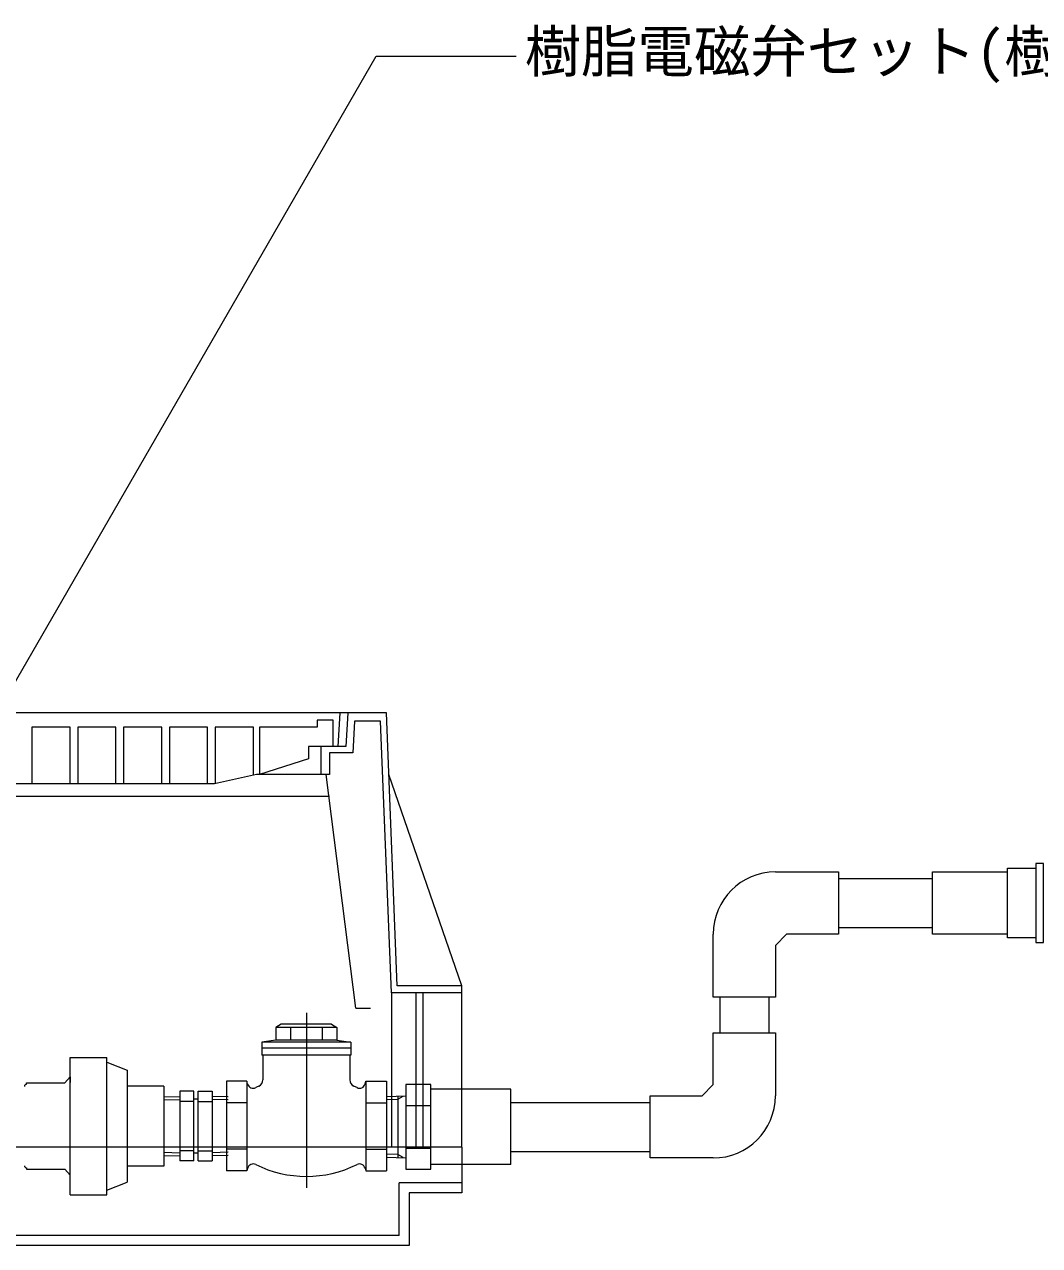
# Model space of a CAD drawing. Units: millimetres, scale not verified. Extents: x -82016 to 4150, y -1714 to 4021.
# Drawn here: x -1654 to -1114, y 2406 to 3055 of the extents above; entities that cross this region are included whole.
import ezdxf
from ezdxf.enums import TextEntityAlignment as Align

# ---------------------------------------------------------------- set-up
doc = ezdxf.new("R2010")
doc.units = ezdxf.units.MM
doc.header["$LTSCALE"] = 2
for name, color, linetype, lineweight in [('0-5_moji', 7, 'Continuous', 18), ('0-7_kansui2', 1, 'Continuous', 18), ('0-D__E-0_', 7, 'Continuous', 18)]:
    doc.layers.add(name, color=color, linetype=linetype, lineweight=lineweight)
doc.styles.add('ＭＳ ゴシック', font='')
doc.styles.get('ＭＳ ゴシック').set_extended_font_data('MS Gothic')

msp = doc.modelspace()

# ---------------------------------------------------------------- linework, layer by layer
at = {"layer": '0-5_moji', "color": 2}
msp.add_lwpolyline([(-1712.488, 2612.721), (-1466.771, 3038.316), (-1392.219, 3038.316)], dxfattribs=at)
at = {"layer": '0-7_kansui2', "color": 6}
for p, q in [((-1220.945, 2601.282), (-1170.945, 2601.282)), ((-1220.945, 2575.282), (-1170.945, 2575.282)), ((-1283.945, 2538.282), (-1283.945, 2519.282)), ((-1257.945, 2538.282), (-1257.945, 2519.282)), ((-1395.066, 2482.282), (-1320.945, 2482.282)), ((-1395.066, 2456.282), (-1320.945, 2456.282))]:
    msp.add_line(p, q, dxfattribs=at)
msp.add_lwpolyline([(-1111.945, 2609.282), (-1115.945, 2609.282), (-1115.945, 2567.282), (-1111.945, 2567.282)], close=True, dxfattribs=at)
for points in [[(-1254.445, 2604.782), (-1220.945, 2604.782), (-1220.945, 2571.782), (-1248.445, 2571.782), (-1254.445, 2565.782)], [(-1130.945, 2571.782), (-1170.945, 2571.782), (-1170.945, 2604.782), (-1130.945, 2604.782)], [(-1115.945, 2569.782), (-1130.945, 2569.782), (-1130.945, 2606.782), (-1115.945, 2606.782)], [(-1254.445, 2565.782), (-1254.445, 2538.282), (-1287.445, 2538.282), (-1287.445, 2571.782)], [(-1287.445, 2491.782), (-1287.445, 2519.282), (-1254.445, 2519.282), (-1254.445, 2485.782)], [(-1287.445, 2452.782), (-1320.945, 2452.782), (-1320.945, 2485.782), (-1293.445, 2485.782), (-1287.445, 2491.782)]]:
    msp.add_lwpolyline(points, dxfattribs=at)
for centre, start, end in [((-1254.445, 2571.782), 90, 180), ((-1287.445, 2485.782), 270, 360)]:
    msp.add_arc(centre, 33, start, end, dxfattribs=at)
at = {"layer": '0-D__E-0_', "lineweight": 20}
for p, q in [((-1486.028, 2689.404), (-1487.036, 2671.543)), ((-1481.789, 2689.404), (-1482.798, 2671.543)), ((-1482.798, 2671.543), (-1502.684, 2671.543)), ((-1496.047, 2671.543), (-1496.047, 2656.634)), ((-1477.558, 2532.345), (-1493.335, 2656.634)), ((-1491.597, 2644.941), (-1763.76, 2644.941)), ((-1421.131, 2540.542), (-1458.544, 2540.542)), ((-1458.544, 2540.542), (-1458.544, 2458.469)), ((-1445.53, 2540.542), (-1449.086, 2540.542)), ((-1445.53, 2540.542), (-1445.53, 2458.469)), ((-1441.88, 2540.542), (-1441.88, 2458.469)), ((-1477.558, 2532.345), (-1469.733, 2532.345)), ((-1503.812, 2529.885), (-1503.812, 2436.903)), ((-1517.182, 2523.808), (-1520.038, 2522.159)), ((-1520.038, 2522.159), (-1520.038, 2515.3)), ((-1487.586, 2522.159), (-1520.038, 2522.159)), ((-1490.442, 2523.808), (-1517.182, 2523.808)), ((-1512.233, 2522.159), (-1512.233, 2515.3)), ((-1495.391, 2522.159), (-1495.391, 2515.3)), ((-1490.442, 2523.808), (-1487.586, 2522.159)), ((-1487.586, 2522.159), (-1487.586, 2515.3)), ((-1520.038, 2515.3), (-1527.513, 2514.249)), ((-1527.513, 2514.249), (-1527.513, 2507.399)), ((-1480.111, 2514.249), (-1527.513, 2514.249)), ((-1487.586, 2515.3), (-1520.038, 2515.3)), ((-1487.586, 2515.3), (-1480.111, 2514.249)), ((-1480.111, 2514.249), (-1480.111, 2507.399)), ((-1629.425, 2433.257), (-1629.425, 2506.184)), ((-1629.425, 2506.184), (-1609.978, 2506.184)), ((-1609.978, 2433.257), (-1609.978, 2506.184)), ((-1480.111, 2511.046), (-1527.513, 2511.046)), ((-1480.111, 2507.399), (-1527.513, 2507.399)), ((-1526.905, 2507.399), (-1526.905, 2494.295)), ((-1480.718, 2507.399), (-1480.718, 2494.295)), ((-1609.978, 2503.753), (-1599.039, 2499.499)), ((-1599.039, 2499.499), (-1599.039, 2439.942)), ((-1652.614, 2492.692), (-1632.227, 2492.692)), ((-1652.614, 2491.946), (-1652.614, 2492.692)), ((-1546.352, 2493.543), (-1546.352, 2445.898)), ((-1535.413, 2493.543), (-1546.352, 2493.543)), ((-1535.028, 2492.103), (-1535.413, 2493.543)), ((-1472.596, 2492.103), (-1472.21, 2493.543)), ((-1472.21, 2493.543), (-1461.271, 2493.543)), ((-1461.271, 2493.543), (-1461.271, 2445.898)), ((-1579.591, 2490.991), (-1599.039, 2490.991)), ((-1579.591, 2490.991), (-1579.591, 2448.45)), ((-1563.696, 2488.256), (-1571.035, 2488.256)), ((-1571.035, 2488.256), (-1571.035, 2451.185)), ((-1563.696, 2451.185), (-1563.696, 2488.256)), ((-1561.265, 2488.256), (-1553.926, 2488.256)), ((-1561.265, 2451.185), (-1561.265, 2488.256)), ((-1553.926, 2488.256), (-1553.926, 2451.185)), ((-1450.976, 2491.737), (-1450.976, 2446.826)), ((-1437.606, 2491.737), (-1450.976, 2491.737)), ((-1437.606, 2446.826), (-1437.606, 2491.737)), ((-1395.066, 2489.337), (-1437.606, 2489.337)), ((-1395.066, 2449.227), (-1395.066, 2489.337)), ((-1579.591, 2485.301), (-1571.035, 2485.521)), ((-1579.591, 2483.664), (-1571.035, 2483.884)), ((-1563.696, 2482.827), (-1571.035, 2482.827)), ((-1561.265, 2484.081), (-1563.696, 2484.081)), ((-1561.265, 2482.827), (-1553.926, 2482.827)), ((-1545.37, 2485.301), (-1553.926, 2485.521)), ((-1545.37, 2483.664), (-1553.926, 2483.884)), ((-1535.413, 2482.001), (-1546.352, 2482.001)), ((-1472.21, 2482.001), (-1461.271, 2482.001)), ((-1450.976, 2485.654), (-1461.271, 2485.332)), ((-1461.271, 2483.776), (-1455.194, 2483.966)), ((-1455.194, 2483.966), (-1452.344, 2485.611)), ((-1455.194, 2485.522), (-1455.194, 2453.041)), ((-1437.606, 2480.51), (-1450.976, 2480.51)), ((-1421.131, 2458.469), (-2072.61, 2458.469)), ((-1579.591, 2455.776), (-1571.035, 2455.557)), ((-1579.591, 2454.139), (-1571.035, 2453.92)), ((-1563.696, 2456.614), (-1571.035, 2456.614)), ((-1561.265, 2455.36), (-1563.696, 2455.36)), ((-1561.265, 2456.614), (-1553.926, 2456.614)), ((-1545.37, 2455.776), (-1553.926, 2455.557)), ((-1545.37, 2454.139), (-1553.926, 2453.92)), ((-1535.413, 2457.44), (-1546.352, 2457.44)), ((-1472.21, 2457.44), (-1461.271, 2457.44)), ((-1455.194, 2454.597), (-1461.271, 2454.787)), ((-1452.344, 2452.952), (-1455.194, 2454.597)), ((-1450.976, 2458.054), (-1437.606, 2458.054)), ((-1652.614, 2447.495), (-1652.614, 2446.748)), ((-1579.591, 2448.45), (-1599.039, 2448.45)), ((-1563.696, 2451.185), (-1571.035, 2451.185)), ((-1561.265, 2451.185), (-1553.926, 2451.185)), ((-1535.028, 2447.338), (-1535.413, 2445.898)), ((-1472.596, 2447.338), (-1472.21, 2445.898)), ((-1461.271, 2453.231), (-1450.976, 2452.909)), ((-1395.066, 2449.227), (-1437.606, 2449.227)), ((-1652.614, 2446.748), (-1632.227, 2446.748)), ((-1632.227, 2446.748), (-1629.425, 2443.546)), ((-1629.425, 2443.546), (-1629.425, 2446.503)), ((-1450.976, 2446.826), (-1437.606, 2446.826)), ((-1609.978, 2435.688), (-1599.039, 2439.942)), ((-1421.131, 2439.556), (-1454.397, 2439.556)), ((-1454.397, 2411.556), (-1454.397, 2439.556)), ((-1629.425, 2433.257), (-1609.978, 2433.257)), ((-1454.397, 2411.556), (-2039.344, 2411.556))]:
    msp.add_line(p, q, dxfattribs=at)
for points in [[(-1421.131, 2544.306), (-1455.546, 2544.304), (-1461.241, 2689.404), (-1779.716, 2689.404)], [(-1478.257, 2684.93), (-1479.156, 2668.169), (-1491.47, 2668.169), (-1491.47, 2656.634), (-1530.261, 2656.634), (-1552.616, 2651.57), (-1762.467, 2651.57)], [(-1629.435, 2651.57), (-1629.435, 2681.778), (-1649.749, 2681.778), (-1649.749, 2651.631)], [(-1605.058, 2651.57), (-1605.058, 2681.778), (-1625.372, 2681.778), (-1625.372, 2651.631)], [(-1580.681, 2651.57), (-1580.681, 2681.778), (-1600.995, 2681.778), (-1600.995, 2651.631)], [(-1556.303, 2651.57), (-1556.303, 2681.778), (-1576.617, 2681.778), (-1576.617, 2651.631)], [(-1531.926, 2656.257), (-1531.926, 2681.778), (-1552.24, 2681.778), (-1552.24, 2651.631)], [(-1489.502, 2671.543), (-1489.502, 2685.464), (-1498.147, 2685.464), (-1498.147, 2681.778), (-1528.778, 2681.77), (-1528.778, 2656.634)], [(-1458.544, 2540.542), (-1464.385, 2684.93), (-1478.257, 2684.93)], [(-1502.684, 2671.543), (-1502.684, 2664.975), (-1528.778, 2656.634)], [(-1421.131, 2458.469), (-1421.131, 2544.306), (-1459.953, 2656.607)], [(-1632.227, 2492.692), (-1629.425, 2495.895), (-1629.425, 2492.938)], [(-1535.413, 2493.543), (-1535.413, 2445.898), (-1546.352, 2445.898)], [(-1472.21, 2493.543), (-1472.21, 2445.898), (-1461.271, 2445.898)], [(-1421.131, 2458.469), (-1421.131, 2434.205), (-1449.086, 2434.205)], [(-1449.086, 2434.205), (-1449.086, 2406.205), (-2044.655, 2406.205)]]:
    msp.add_lwpolyline(points, dxfattribs=at)
for centre, radius, start, end in [((-1530.552, 2494.295), 3.646, 294.52522, 359.99985), ((-1477.072, 2494.295), 3.646, 180.00015, 245.47479), ((-1652.614, 2490.826), 1.12, 90, 180), ((-1532.092, 2492.89), 3.039, 194.99986, 296.30807), ((-1503.812, 2435.688), 60.772, 114.52526, 116.30794), ((-1503.812, 2435.688), 60.772, 63.69204, 65.47472), ((-1475.531, 2492.89), 3.039, 243.69195, 345.00016), ((-1652.614, 2448.615), 1.12, 180, 270), ((-1532.092, 2446.551), 3.039, 63.69193, 165.00014), ((-1503.812, 2503.753), 60.772, 243.69206, 296.3079), ((-1475.531, 2446.551), 3.039, 14.99984, 116.30805)]:
    msp.add_arc(centre, radius, start, end, dxfattribs=at)

# ---------------------------------------------------------------- texts
at = {"layer": '0-5_moji', "style": 'ＭＳ ゴシック'}
msp.add_text('樹脂電磁弁セット(樹脂ボックス共)', height=21.99, dxfattribs=at).set_placement((-1387.719, 3023.316), align=Align.BOTTOM_LEFT)

doc.saveas('drawing.dxf')
